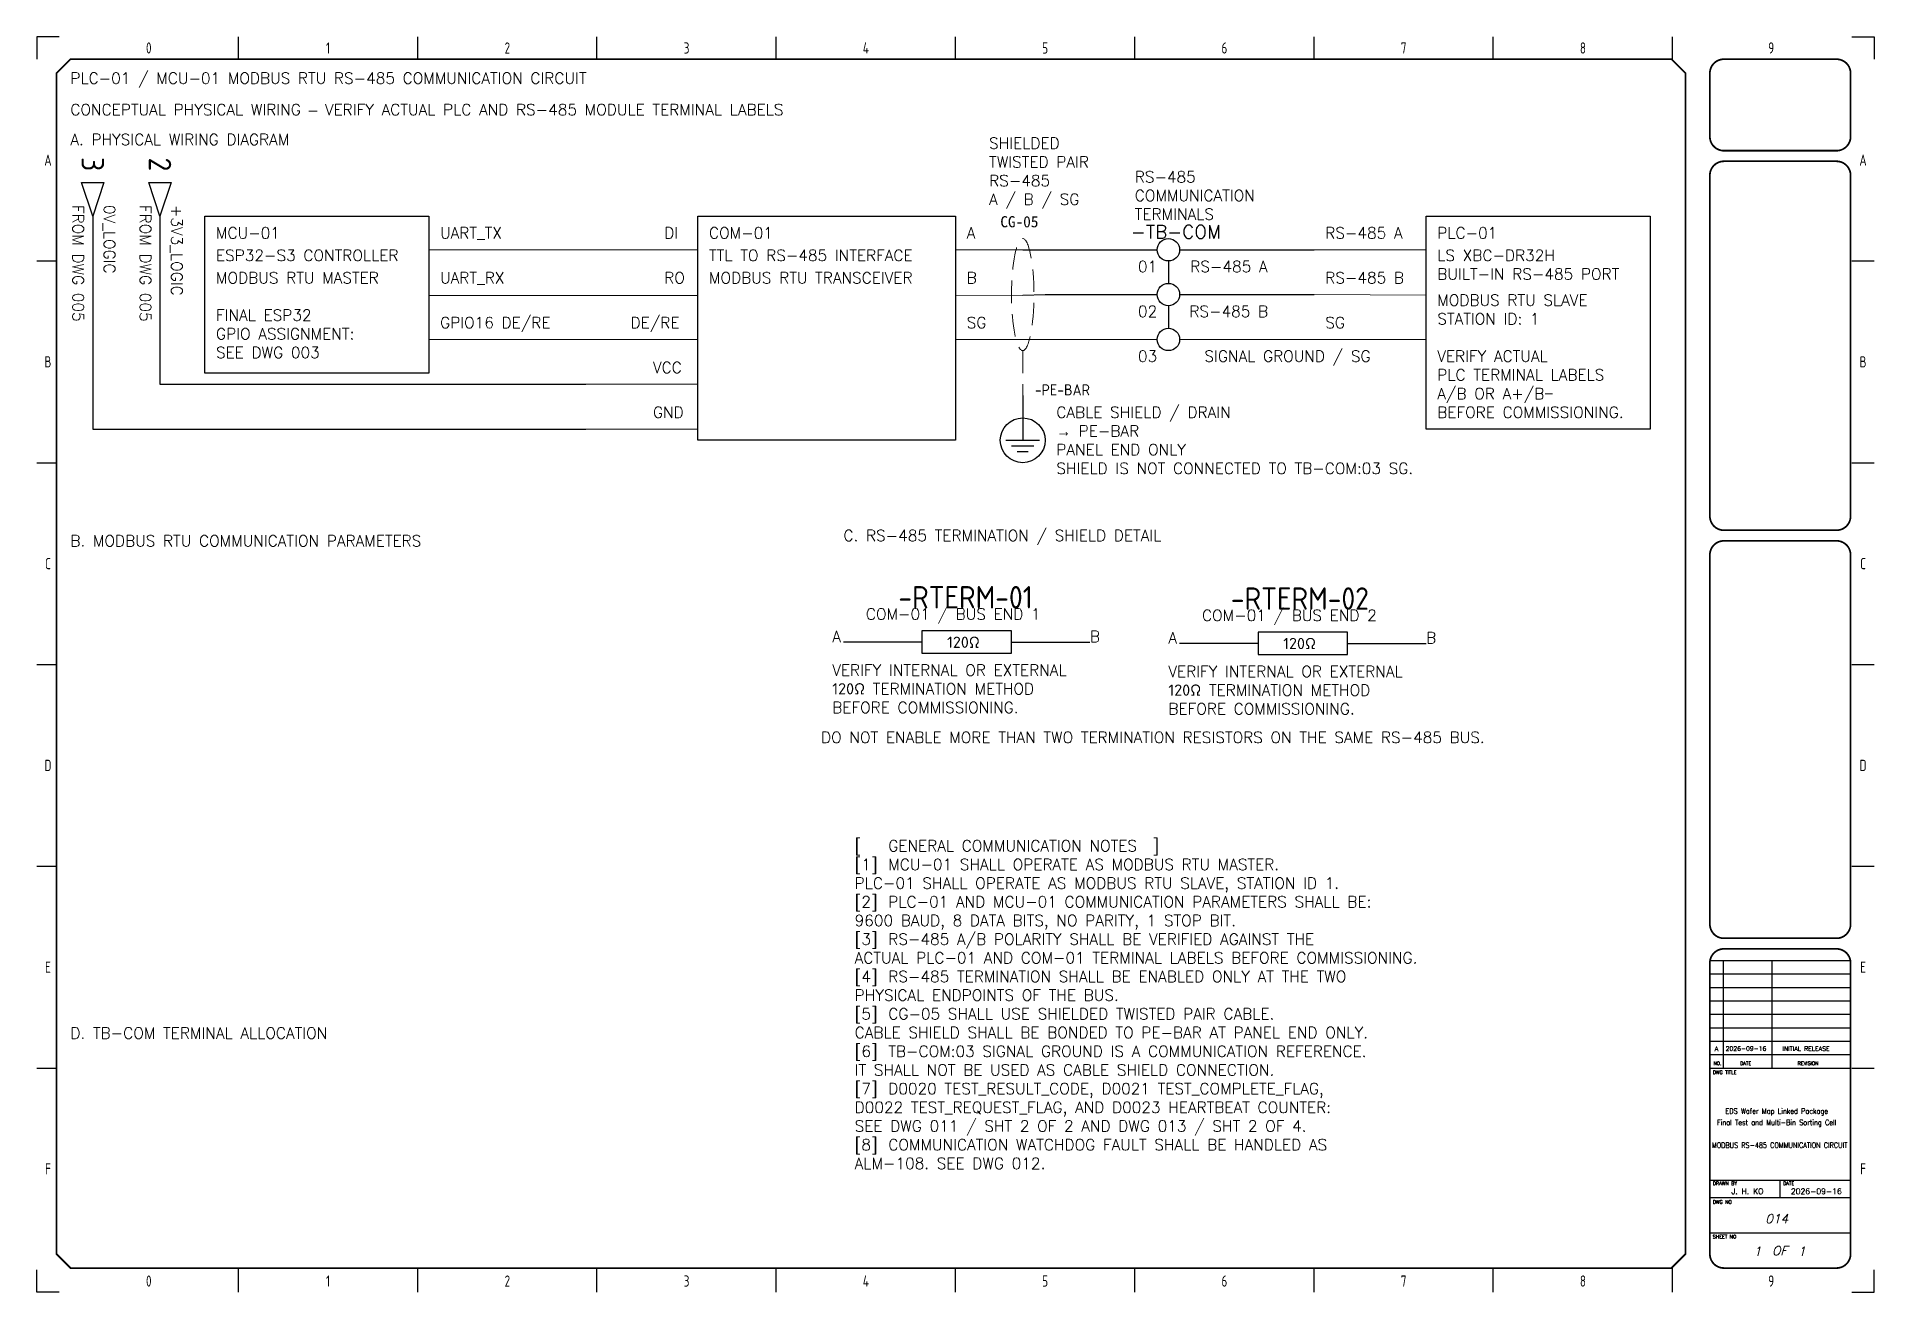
# Model space of a CAD drawing. Extents: x 5 to 415, y 5 to 285.
import ezdxf
from ezdxf.enums import TextEntityAlignment as Align

# ---------------------------------------------------------------- set-up
doc = ezdxf.new("R2010")
doc.units = 0
doc.header["$LTSCALE"] = 10
doc.linetypes.add('DASHED', pattern=[0.75, 0.5, -0.25])
for name, color, linetype, lineweight in [('COM-DEVICE', 7, 'Continuous', 30), ('COM-NOTE', 8, 'Continuous', 13), ('COM-PARAM', 3, 'Continuous', 18), ('COM-TAG', 4, 'Continuous', 18), ('COM-TERMINAL', 7, 'Continuous', 25), ('COM-TERMINATION', 2, 'Continuous', 25), ('COM-TEXT', 9, 'Continuous', 18), ('COM-WIRE-RS485', 3, 'Continuous', 25), ('COM-WIRE-SG', 5, 'Continuous', 18), ('COM-WIRE-SHIELD', 3, 'DASHED', 18), ('COM-WIRE-TTL', 4, 'Continuous', 18), ('CTRL-CROSSREF', 4, 'Continuous', 18), ('CTRL-TEXT', 9, 'Continuous', 18)]:
    doc.layers.add(name, color=color, linetype=linetype, lineweight=lineweight)
for name, color, linetype in [('DESC', 7, 'Continuous'), ('POWER_0V', 8, 'Continuous'), ('POWER_3V3_LOGIC', 7, 'Continuous'), ('SYMS', 7, 'Continuous'), ('TAGFIXED', 7, 'Continuous'), ('TAGS', 4, 'Continuous'), ('TEXT_NOTE', 8, 'Continuous'), ('TEXT_TITLE', 7, 'Continuous'), ('TITLE', 7, 'Continuous'), ('Title blocks', 7, 'Continuous'), ('WIREREF_DEST', 52, 'Continuous'), ('XREF', 7, 'Continuous')]:
    doc.layers.add(name, color=color, linetype=linetype)
doc.styles.add('ISO8', font='ISO8.shx', dxfattribs={"width": 0.8})
doc.styles.add('ITALIC', font='ITALIC')
doc.styles.add('ROMANS', font='romans')
doc.styles.add('WD_IEC', font='ISOCP2.shx', dxfattribs={"width": 0.9, "height": 4})

# ---------------------------------------------------------------- blocks, each defined once
blk = doc.blocks.new('Title_blocks_A3')
at = {"layer": 'TITLE'}
for p, q in [((372.89, 276.86), (372.89, 259.33)), ((378.33, 79), (409.73, 79)), ((381.28, 79), (381.28, 55)), ((392.12, 79), (392.12, 55)), ((378.33, 76), (409.73, 76)), ((378.32, 73), (409.73, 73)), ((378.32, 70), (409.73, 70)), ((378.32, 67), (409.73, 67)), ((378.32, 64), (409.73, 64)), ((378.32, 61), (409.72, 61)), ((378.32, 58), (409.72, 58)), ((378.32, 55), (409.72, 55)), ((372.89, 13.53), (372.89, 37.81)), ((378.32, 30.02), (409.72, 30.02)), ((394.02, 26.1), (394.02, 30.02)), ((378.32, 26.1), (409.72, 26.1)), ((378.32, 18.24), (409.72, 18.24))]:
    blk.add_line(p, q, dxfattribs=at)
at = {"layer": 'TITLE', "const_width": 0.392}
blk.add_lwpolyline([(372.89, 13.53), (372.89, 276.86), (369.75, 280), (12.53, 280), (9.39, 276.86), (9.39, 13.53), (12.53, 10.39), (369.75, 10.39)], close=True, dxfattribs=at)
for points in [[(381.46, 280, 0.414214), (378.32, 276.86, 0.414214)], [(409.72, 276.86, 0.414214), (406.58, 280, 0.414214)], [(378.32, 262.73, 0.414214), (381.46, 259.59, 0.414214)], [(406.58, 259.59, 0.414214), (409.72, 262.73, 0.414214)], [(381.46, 257.23, 0.414214), (378.32, 254.09, 0.414214)], [(409.72, 254.09, 0.414214), (406.58, 257.23, 0.414214)], [(378.32, 178.08, 0.414214), (381.46, 174.94, 0.414214)], [(406.58, 174.94, 0.414214), (409.72, 178.08, 0.414214)], [(381.46, 172.58, 0.414214), (378.32, 169.44, 0.414214)], [(409.72, 169.44, 0.414214), (406.58, 172.58, 0.414214)], [(378.32, 87.08, 0.414214), (381.46, 83.94, 0.414214)], [(406.58, 83.94, 0.414214), (409.72, 87.08, 0.414214)], [(381.46, 81.58, 0.414214), (378.32, 78.44, 0.414214)], [(409.72, 78.44, 0.414214), (406.58, 81.58, 0.414214)], [(378.32, 13.53, 0.414214), (381.46, 10.39, 0.414214)], [(406.58, 10.39, 0.414214), (409.72, 13.53, 0.414214)]]:
    blk.add_lwpolyline(points, format="xyb", dxfattribs=at)
for points in [[(406.58, 280), (381.46, 280)], [(378.32, 276.86), (378.32, 262.73)], [(409.72, 276.86), (409.72, 262.73)], [(406.58, 259.59), (381.46, 259.59)], [(378.32, 254.09), (378.32, 178.08)], [(406.58, 257.23), (381.46, 257.23)], [(409.72, 254.09), (409.72, 178.08)], [(381.46, 174.94), (406.58, 174.94)], [(381.46, 172.58), (406.58, 172.58)], [(381.46, 83.94), (406.58, 83.94)], [(378.32, 78.44), (378.32, 13.53)], [(381.46, 81.58), (406.58, 81.58)], [(409.72, 78.44), (409.72, 13.53)], [(381.46, 10.39), (406.58, 10.39)]]:
    blk.add_lwpolyline(points, dxfattribs=at)
at = {"layer": 'TITLE', "color": 7, "const_width": 0.392}
for points in [[(378.32, 169.44), (378.32, 87.08)], [(409.72, 169.44), (409.72, 87.08)]]:
    blk.add_lwpolyline(points, dxfattribs=at)
at = {"layer": 'Title blocks', "color": 7}
for p, q in [((50, 280), (50, 285)), ((90, 280), (90, 285)), ((130, 280), (130, 285)), ((170, 280), (170, 285)), ((250, 280), (250, 285)), ((290, 280), (290, 285)), ((330, 280), (330, 285)), ((370, 280), (370, 285)), ((5, 235), (9.39, 235)), ((410, 235), (415, 235)), ((5, 190), (9.39, 190)), ((410, 190), (415, 190)), ((5, 100), (9.39, 100)), ((410, 100), (415, 100)), ((5, 55), (9.39, 55)), ((410, 55), (415, 55)), ((50, 5), (50, 10.39)), ((90, 5), (90, 10.39)), ((130, 5), (130, 10.39)), ((170, 5), (170, 10.39)), ((250, 5), (250, 10.39)), ((290, 5), (290, 10.39)), ((330, 5), (330, 10.39)), ((370, 5), (370, 10.64))]:
    blk.add_line(p, q, dxfattribs=at)
at = {"layer": 'Title blocks', "color": 2}
for p, q in [((210, 280), (210, 285)), ((5, 145), (9.39, 145)), ((410, 145), (415, 145)), ((210, 5), (210, 10.39))]:
    blk.add_line(p, q, dxfattribs=at)
at = {"layer": 'Title blocks'}
for points in [[(10, 285), (5, 285), (5, 280)], [(410, 285), (415, 285), (415, 280)], [(10, 5), (5, 5), (5, 10)], [(410, 5), (415, 5), (415, 10)]]:
    blk.add_lwpolyline(points, dxfattribs=at)
at = {"layer": 'TITLE', "color": 1, "style": 'ROMANS'}
for s, p in [('DWG TITLE', (378.97, 53.64)), ('DRAWN BY', (378.97, 28.91)), ('DATE', (394.67, 28.91)), ('DWG NO', (378.97, 24.72)), ('SHEET NO', (378.97, 17))]:
    blk.add_text(s, height=0.785, dxfattribs=at).set_placement(p)
at = {"layer": 'TITLE', "color": 1}
for s, height, style, p in [('NO.', 0.785, 'ROMANS', (380.02, 56.04)), ('DATE', 0.785, 'ROMANS', (386.32, 56.04)), ('REVISION', 0.785, 'ROMANS', (400.23, 56.04)), ('OF', 2, 'ITALIC', (393.89, 14.25))]:
    blk.add_text(s, height=height, dxfattribs=dict(at, style=style)).set_placement(p, align=Align.MIDDLE)
at = {"layer": 'TITLE', "color": 1, "style": 'ROMANS', "width": 0.8}
for tag, p in [('TITLE#1', (393.23, 44.81)), ('TITLE#2', (393.23, 42.27)), ('TITLE#3', (393.23, 39.73)), ('TITLE#4', (393.23, 37.18))]:
    blk.add_attdef(tag, text='', height=1.2, dxfattribs=at).set_placement(p, align=Align.CENTER)
at = {"layer": 'TITLE', "color": 1}
for tag, p, height, style in [('DRAWNBY', (383.14, 26.88), 1.25, 'ROMANS'), ('DATE', (396.4, 26.88), 1.25, 'ROMANS'), ('SHTS', (397.95, 13.15), 2, 'ITALIC')]:
    blk.add_attdef(tag, p, '', height=height, dxfattribs=dict(at, style=style))
at = {"layer": 'TITLE', "color": 1, "style": 'ITALIC'}
blk.add_attdef('DWG#', text='', height=2, dxfattribs=at).set_placement((393.23, 20.38), align=Align.CENTER)
blk.add_attdef('SH#', text='', height=2, dxfattribs=at).set_placement((389.77, 13.15), align=Align.RIGHT)
at = {"layer": 'TITLE', "color": 7, "flags": 9}
blk.add_attdef('WD_TB', (381.46, 10.39), '', height=1.57, dxfattribs=at)
at = {"layer": 'Title blocks', "style": 'ISO8', "width": 0.8}
for s, p in [('0', (30, 282.5)), ('1', (70, 282.5)), ('2', (110, 282.5)), ('3', (150, 282.5)), ('4', (190, 282.5)), ('5', (230, 282.5)), ('6', (270, 282.5)), ('7', (310, 282.5)), ('8', (350, 282.5)), ('9', (392, 282.5)), ('A', (7.5, 257.5)), ('A', (412.5, 257.5)), ('B', (7.5, 212.5)), ('B', (412.5, 212.5)), ('C', (7.5, 167.5)), ('C', (412.5, 167.5)), ('D', (7.5, 122.5)), ('D', (412.5, 122.5)), ('E', (7.5, 77.5)), ('E', (412.5, 77.5)), ('F', (7.5, 32.5)), ('F', (412.5, 32.5)), ('0', (30, 7.5)), ('1', (70, 7.5)), ('2', (110, 7.5)), ('3', (150, 7.5)), ('4', (190, 7.5)), ('5', (230, 7.5)), ('6', (270, 7.5)), ('7', (310, 7.5)), ('8', (350, 7.5)), ('9', (392, 7.5))]:
    blk.add_text(s, height=2.5, dxfattribs=at).set_placement(p, align=Align.MIDDLE)
blk = doc.blocks.new('HA1D3')
blk.add_lwpolyline([(0, 0), (-3.75, -1.25), (-3.75, 1.25)], close=True)
at = {"style": 'WD_IEC', "flags": 1}
blk.add_attdef('SIGCODE', text='', height=1, dxfattribs=at).set_placement((-2.5, 1.8), align=Align.RIGHT)
at = {"style": 'WD_IEC'}
for tag, p, height, flags in [('WIRENO', (1.25, 1), 2.5, 8), ('X1TERM01', (0, 0), 0.32, 1)]:
    blk.add_attdef(tag, p, '', height=height, dxfattribs=dict(at, flags=flags))
blk.add_attdef('XREF', text='', height=2.5, dxfattribs=at).set_placement((-5, 0), align=Align.MIDDLE_RIGHT)
blk.add_attdef('DESC1', text='', height=2.5, dxfattribs=at).set_placement((1.25, -1), align=Align.TOP_LEFT)
blk = doc.blocks.new('VT0002')
blk.add_circle((0, 0), 1.25)
at = {"style": 'WD_IEC', "flags": 1}
for tag, p, height in [('ASSYCODE', (2.75, 10.75), 1), ('CATDESC', (2.75, 9.25), 1), ('MFG', (2.75, 7.25), 1.5), ('CAT', (2.75, 4.75), 1.5), ('X2PIN01', (0, 2.25), 0.25), ('X2TERMDESC01', (0, 1.75), 0.4), ('X4PIN01', (-1.25, 1), 0.25), ('X4TERM01', (-1.25, 0), 0.25), ('X4TERMDESC01', (-1.25, 0.5), 0.4), ('STRIPSEQ', (0, 0), 0.025), ('X2TERM01', (0, 1.25), 0.25), ('X8PIN01', (0, -0.25), 0.25), ('X1PIN01', (1.25, 1), 0.25), ('X1TERM01', (1.25, 0), 0.25), ('X1TERMDESC01', (1.25, 0.5), 0.4), ('LINKTERM', (0, -0.04), 0.025), ('X8TERM01', (0, -1.25), 0.25), ('X8TERMDESC01', (0, -0.75), 0.4)]:
    blk.add_attdef(tag, p, '', height=height, dxfattribs=at)
at = {"style": 'WD_IEC'}
for tag, p in [('INST', (-2.25, 6.5)), ('LOC', (-2.25, 3.5)), ('DESC1', (-2.25, -6.25)), ('DESC2', (-2.25, -9.25)), ('DESC3', (-2.25, -12.25))]:
    blk.add_attdef(tag, text='', height=2.5, dxfattribs=at).set_placement(p, align=Align.RIGHT)
at = {"style": 'WD_IEC', "flags": 8}
for tag, height, p in [('TAGSTRIP', 2.5, (-2.25, 0.5)), ('TERM01', 2, (-2.25, -3.25))]:
    blk.add_attdef(tag, text='', height=height, dxfattribs=at).set_placement(p, align=Align.RIGHT)
blk = doc.blocks.new('HRE1B')
for p, q in [((-5, 0), (-10, 0)), ((5, 0), (10, 0))]:
    blk.add_line(p, q)
blk.add_lwpolyline([(-5, -1.25), (5, -1.25), (5, 1.25), (-5, 1.25)], close=True)
at = {"style": 'WD_IEC'}
for tag, p in [('INST', (-7.5, 11.12)), ('LOC', (-7.5, 7.62)), ('TAG1', (-7.5, 4.12)), ('DESC1', (-7.5, -7.25)), ('DESC2', (-7.5, -10.75)), ('DESC3', (-7.5, -14.25))]:
    blk.add_attdef(tag, text='', height=2.5, dxfattribs=at).set_placement(p, align=Align.RIGHT)
for tag, p, height, flags in [('MFG', (7.42, 12.12), 1.5, 9), ('CAT', (7.42, 9.62), 1.5, 9), ('TERM01', (-10, 1), 2, 8), ('X4TERM01', (-10, 0), 0.32, 1), ('X1TERM02', (10, 0), 0.32, 1), ('ASSYCODE', (6, -2.75), 1, 1), ('FAMILY', (6, -4.25), 1, 1), ('CATDESC', (6, -5.75), 1, 1)]:
    blk.add_attdef(tag, p, '', height=height, dxfattribs=dict(at, flags=flags))
blk.add_attdef('RATING1', (-2.58, 4.12), '', height=2.5, dxfattribs=at)
at = {"style": 'WD_IEC', "flags": 8}
blk.add_attdef('TERM02', text='', height=2, dxfattribs=at).set_placement((10, 1), align=Align.RIGHT)
blk = doc.blocks.new('VGND4')
for p, q in [((0, 0), (0, -10)), ((-3.75, -10), (3.75, -10)), ((-2.5, -11.25), (2.5, -11.25)), ((-1.25, -12.5), (1.25, -12.5))]:
    blk.add_line(p, q)
blk.add_circle((0, -10), 5)
at = {"style": 'WD_IEC'}
for tag, p in [('INST', (-5.25, 2.75)), ('LOC', (-5.25, -0.75)), ('TAG1', (-5.25, -4.25))]:
    blk.add_attdef(tag, text='', height=2.5, dxfattribs=at).set_placement(p, align=Align.RIGHT)
at = {"style": 'WD_IEC', "flags": 1}
blk.add_attdef('X2TERM01', (0, 0), '', height=0.32, dxfattribs=at)

msp = doc.modelspace()

# ---------------------------------------------------------------- linework, layer by layer
at = {"layer": 'COM-DEVICE'}
for points in [[(42.5, 245), (92.5, 245), (92.5, 210), (42.5, 210)], [(152.5, 245), (210, 245), (210, 195), (152.5, 195)], [(315, 245), (365, 245), (365, 197.5), (315, 197.5)]]:
    msp.add_lwpolyline(points, close=True, dxfattribs=at)
at = {"layer": 'COM-TAG'}
for p, q in [((92.5, 237.5), (117.5, 237.5)), ((127.5, 237.5), (152.5, 237.5)), ((210, 237.5), (225, 237.5)), ((290, 237.5), (315, 237.5)), ((92.5, 227.28), (117.5, 227.28)), ((127.5, 227.28), (152.5, 227.28)), ((210, 227.28), (225, 227.39)), ((290, 227.5), (315, 227.39)), ((92.5, 217.5), (117.5, 217.5)), ((127.5, 217.5), (152.5, 217.5)), ((210, 217.5), (225, 217.5)), ((290, 217.5), (315, 217.5)), ((127.5, 207.5), (152.5, 207.5)), ((127.5, 197.5), (152.5, 197.5))]:
    msp.add_line(p, q, dxfattribs=at)
at = {"layer": 'COM-TERMINAL'}
for p, q in [((257.5, 235), (257.5, 230)), ((257.5, 225), (257.5, 220))]:
    msp.add_line(p, q, dxfattribs=at)
at = {"layer": 'COM-TERMINATION'}
for p, q in [((192.5, 150), (185, 150)), ((232.5, 150), (240, 150)), ((267.5, 149.71), (260, 149.71)), ((307.5, 149.71), (315, 149.71))]:
    msp.add_line(p, q, dxfattribs=at)
at = {"layer": 'COM-WIRE-RS485'}
for p, q in [((225, 237.5), (230, 237.5)), ((230, 237.5), (255, 237.5)), ((260, 237.5), (290, 237.5)), ((225, 227.39), (230, 227.5)), ((230, 227.5), (255, 227.5)), ((260, 227.5), (290, 227.5))]:
    msp.add_line(p, q, dxfattribs=at)
at = {"layer": 'COM-WIRE-SG'}
for p, q in [((225, 217.5), (230, 217.5)), ((230, 217.5), (255, 217.5)), ((260, 217.5), (290, 217.5))]:
    msp.add_line(p, q, dxfattribs=at)
at = {"layer": 'COM-WIRE-SHIELD'}
msp.add_line((225, 215), (225, 205), dxfattribs=at)
msp.add_ellipse((225, 227.5), major_axis=(0, 12.5), ratio=0.2, dxfattribs=at)
at = {"layer": 'COM-WIRE-TTL'}
for p, q in [((117.5, 237.5), (127.5, 237.5)), ((117.5, 227.28), (127.5, 227.28)), ((117.5, 217.5), (127.5, 217.5))]:
    msp.add_line(p, q, dxfattribs=at)
at = {"layer": 'POWER_0V'}
for p, q in [((17.5, 245), (17.5, 197.5)), ((17.5, 197.5), (127.5, 197.5))]:
    msp.add_line(p, q, dxfattribs=at)
at = {"layer": 'POWER_3V3_LOGIC'}
for p, q in [((32.5, 245), (32.5, 207.5)), ((32.5, 207.5), (127.5, 207.5))]:
    msp.add_line(p, q, dxfattribs=at)

# ---------------------------------------------------------------- block references
at = {"layer": 'COM-TERMINAL'}
ref = msp.add_blockref('VT0002', (257.5, 237.5), dxfattribs=dict(at, xscale=2, yscale=2, zscale=2))
ref.add_attrib('DESC1', 'RS-485 A', dxfattribs={"layer": 'COM-TEXT', "height": 2.5, "style": 'ROMANS'}).set_placement((279.64, 235), align=Align.TOP_RIGHT)
ref.add_attrib('TERM01', '01', dxfattribs={"layer": 'COM-TAG', "height": 2.5, "style": 'ROMANS', "flags": 8}).set_placement((255, 232.5), align=Align.RIGHT)
ref.add_attrib('TAGSTRIP', '-TB-COM', dxfattribs={"layer": 'COM-TAG', "height": 3, "style": 'ROMANS', "flags": 8}).set_placement((269.21, 243), align=Align.TOP_RIGHT)
ref = msp.add_blockref('VT0002', (257.5, 227.5), dxfattribs=dict(at, xscale=2, yscale=2, zscale=2))
ref.add_attrib('DESC1', 'RS-485 B', dxfattribs={"layer": 'COM-TEXT', "height": 2.5, "style": 'ROMANS'}).set_placement((279.76, 225), align=Align.TOP_RIGHT)
ref.add_attrib('TERM01', '02', dxfattribs={"layer": 'COM-TAG', "height": 2.5, "style": 'ROMANS', "flags": 8}).set_placement((255, 222.5), align=Align.RIGHT)
ref = msp.add_blockref('VT0002', (257.5, 217.5), dxfattribs=dict(at, xscale=2, yscale=2, zscale=2))
ref.add_attrib('DESC1', 'SIGNAL GROUND / SG', dxfattribs={"layer": 'COM-TEXT', "height": 2.5, "style": 'ROMANS'}).set_placement((302.62, 215), align=Align.TOP_RIGHT)
ref.add_attrib('TERM01', '03', dxfattribs={"layer": 'COM-TAG', "height": 2.5, "style": 'ROMANS', "flags": 8}).set_placement((255, 212.5), align=Align.RIGHT)
at = {"layer": 'COM-TERMINATION'}
ref = msp.add_blockref('HRE1B', (212.5, 150), dxfattribs=dict(at, xscale=2, yscale=2, zscale=2))
ref.add_attrib('TAG1F', '-RTERM-01', dxfattribs={"layer": 'TAGFIXED', "height": 5, "style": 'WD_IEC'}).set_placement((227.25, 157.5), align=Align.RIGHT)
ref = msp.add_blockref('HRE1B', (287.5, 149.71), dxfattribs=dict(at, xscale=2, yscale=2, zscale=2))
ref.add_attrib('TAG1F', '-RTERM-02', dxfattribs={"layer": 'TAGFIXED', "height": 5, "style": 'WD_IEC'}).set_placement((302.25, 157.21), align=Align.RIGHT)
at = {"layer": 'SYMS'}
ref = msp.add_blockref('Title_blocks_A3', (0, 0), dxfattribs=at)
ref.add_attrib('TITLE#1', 'EDS Wafer Map Linked Package', dxfattribs={"layer": 'TITLE', "color": 1, "height": 1.2, "style": 'ROMANS', "width": 0.8}).set_placement((393.23, 44.81), align=Align.CENTER)
ref.add_attrib('DATE', '2026-09-16', (396.4, 26.88), dxfattribs={"layer": 'TITLE', "color": 1, "height": 1.25, "style": 'ROMANS'})
ref.add_attrib('DRAWNBY', 'J. H. KO', (383.14, 26.88), dxfattribs={"layer": 'TITLE', "color": 1, "height": 1.25, "style": 'ROMANS'})
ref.add_attrib('SH#', '1', dxfattribs={"layer": 'TITLE', "color": 1, "height": 2, "style": 'ITALIC'}).set_placement((389.77, 13.15), align=Align.RIGHT)
ref.add_attrib('TITLE#2', 'Final Test and Multi-Bin Sorting Cell', dxfattribs={"layer": 'TITLE', "color": 1, "height": 1.2, "style": 'ROMANS', "width": 0.8}).set_placement((393.23, 42.27), align=Align.CENTER)
ref.add_attrib('TITLE#4', 'MODBUS RS-485 COMMUNICATION CIRCUIT', dxfattribs={"layer": 'TITLE', "color": 1, "height": 1.2, "style": 'ROMANS', "width": 0.75}).set_placement((393.89, 37.18), align=Align.CENTER)
ref.add_attrib('DWG#', '014', dxfattribs={"layer": 'TITLE', "color": 1, "height": 2, "style": 'ITALIC'}).set_placement((393.23, 20.38), align=Align.CENTER)
ref.add_attrib('SHTS', '1', (397.95, 13.15), dxfattribs={"layer": 'TITLE', "color": 1, "height": 2, "style": 'ITALIC'})
ref = msp.add_blockref('HA1D3', (17.5, 245), dxfattribs=dict(at, xscale=2, yscale=2, zscale=2, rotation=270))
ref.add_attrib('WIRENO', '0V_LOGIC', dxfattribs={"layer": 'WIREREF_DEST', "height": 2.5, "rotation": 270, "style": 'ROMANS', "flags": 8}).set_placement((22.5, 247.5), align=Align.TOP_LEFT)
ref.add_attrib('DESC1', 'FROM DWG 005', dxfattribs={"layer": 'DESC', "height": 2.5, "rotation": 270, "style": 'ROMANS'}).set_placement((15.5, 247.5), align=Align.TOP_LEFT)
ref.add_attrib('XREF', '3', dxfattribs={"layer": 'XREF', "height": 5, "rotation": 270, "style": 'WD_IEC'}).set_placement((17.5, 255), align=Align.MIDDLE_RIGHT)
ref = msp.add_blockref('HA1D3', (32.5, 245), dxfattribs=dict(at, xscale=2, yscale=2, zscale=2, rotation=270))
ref.add_attrib('WIRENO', '+3V3_LOGIC', dxfattribs={"layer": 'WIREREF_DEST', "height": 2.5, "rotation": 270, "style": 'ROMANS', "flags": 8}).set_placement((37.5, 247.5), align=Align.TOP_LEFT)
ref.add_attrib('DESC1', 'FROM DWG 005', dxfattribs={"layer": 'DESC', "height": 2.5, "rotation": 270, "style": 'ROMANS'}).set_placement((30.5, 247.5), align=Align.TOP_LEFT)
ref.add_attrib('XREF', '2', dxfattribs={"layer": 'XREF', "height": 5, "rotation": 270, "style": 'WD_IEC'}).set_placement((32.5, 255), align=Align.MIDDLE_RIGHT)
ref = msp.add_blockref('VGND4', (225, 205), dxfattribs=at)
ref.add_attrib('TAG1', '-PE-BAR', dxfattribs={"layer": 'TAGS', "height": 2.5, "style": 'WD_IEC'}).set_placement((240, 205), align=Align.RIGHT)

# ---------------------------------------------------------------- texts
at = {"layer": 'COM-NOTE', "char_height": 2.5, "attachment_point": 1}
for s, insert, width in [('{\\Fromans|c0;VERIFY ACTUAL\\Fromans|c129;\\P\\Fromans|c0;PLC TERMINAL LABELS^JA/B OR A+/B\\fArial|b0|i0|c0|p34;−\\Fromans|c129;\\P\\Fromans|c0;BEFORE COMMISSIONING.}', (317.5, 215), 84.875), ('{\\Fromans|c0;CABLE SHIELD / DRAIN^J\\fGulim|b0|i0|c129|p50;→\\Fromans|c129; \\Fromans|c0;PE-BAR^JPANEL END ONLY\\Fromans|c129;\\PSHIELD IS NOT CONNECTED TO TB-COM:03 SG.}', (232.5, 202.5), 94.4769), ('{\\Fromans|c0;VERIFY INTERNAL OR EXTERNAL^J120Ω TERMINATION METHOD^JBEFORE COMMISSIONING.}', (182.5, 145), 62.4129), ('{\\Fromans|c0;VERIFY INTERNAL OR EXTERNAL^J120Ω TERMINATION METHOD^JBEFORE COMMISSIONING.}', (257.5, 144.71), 60.6407), ('{\\Fromans|c0;DO NOT ENABLE MORE THAN TWO TERMINATION RESISTORS\\Fromans|c129; \\Fromans|c0;ON THE SAME RS-485 BUS.}', (180, 130), 175.3279)]:
    msp.add_mtext(s, dxfattribs=dict(at, insert=insert, width=width))
at = {"layer": 'COM-PARAM', "char_height": 2.5, "attachment_point": 1, "style": 'ROMANS'}
for s, width, heights, insert in [('MODBUS RTU MASTER', 46.354, [3.8], (45, 232.5)), ('MODBUS RTU TRANSCEIVER', 55.2229, [3.19], (155, 232.5)), ('MODBUS RTU SLAVE\\PSTATION ID: 1', 41.7479, [6.95], (317.5, 227.5))]:
    msp.add_mtext_dynamic_manual_height_columns(s, width=width, gutter_width=12.5, heights=heights, dxfattribs=dict(at, insert=insert))
at = {"layer": 'COM-TAG', "char_height": 2.5, "attachment_point": 1, "style": 'ROMANS'}
for s, insert in [('MCU-01', (45, 242.5)), ('COM-01', (155, 242.5)), ('PLC-01', (317.5, 242.5))]:
    msp.add_mtext_dynamic_manual_height_columns(s, width=17.5, gutter_width=12.5, heights=[0], dxfattribs=dict(at, insert=insert))
at = {"layer": 'COM-TAG', "char_height": 2.5, "attachment_point": 1}
for s, width, insert in [('CG-05', 5, (220, 245)), ('{\\Fromans|c129;A}', 7.5, (182.5, 152.5)), ('{\\Fromans|c129;B}', 7.5, (240, 152.5)), ('{\\Fromans|c129;A}', 7.5, (257.5, 152.21)), ('{\\Fromans|c129;B}', 7.5, (315, 152.21)), ('{\\Fromans|c129;120Ω}', 7.5, (208.11, 151.21)), ('{\\Fromans|c129;120Ω}', 7.5, (283.11, 150.93))]:
    msp.add_mtext_dynamic_manual_height_columns(s, width=width, gutter_width=12.5, heights=[0], dxfattribs=dict(at, insert=insert))
at = {"layer": 'COM-TEXT', "char_height": 2.5, "attachment_point": 1}
for s, insert, width in [('{\\Fromans|c0;A. \\Fromans|c129;PHYSICAL\\Fromans|c0; \\Fromans|c129;WIRING DIAGRAM}', (12.5, 263.33), 58.1875), ('{\\Fromans|c0;SHIELDED\\Fromans|c129;\\P\\Fromans|c0;TWISTED PAIR\\PRS-485\\Fromans|c129;\\P\\Fromans|c0;A / B / SG}', (217.5, 262.5), 30.4736), ('{\\Fromans|c129;B. \\Fromans|c0;MODBUS RTU COMMUNICATION PARAMETERS}', (12.5, 173.81), 100.8165), ('{\\Fromans|c0;C. RS-485 TERMINATION / SHIELD DETAIL}', (185, 175), 91), ('{\\Fromans|c129;D. TB-COM TERMINAL ALLOCATION}', (12.5, 64.05), 100.8165)]:
    msp.add_mtext(s, dxfattribs=dict(at, insert=insert, width=width))
for s, width, heights, insert in [('{\\Fromans|c0;RS-485\\Fromans|c129;\\P\\Fromans|c0;COMMUNICATION\\Fromans|c129;\\P\\Fromans|c0;TERMINALS}', 31.3569, [11.83], (250, 255)), ('{\\Fromans|c129;COM-01 / BUS END 1}', 54.894, [3.77], (190, 157.5)), ('{\\Fromans|c129;COM-01 / BUS END 2}', 54.894, [3.77], (265, 157.21))]:
    msp.add_mtext_dynamic_manual_height_columns(s, width=width, gutter_width=12.5, heights=heights, dxfattribs=dict(at, insert=insert))
at = {"layer": 'CTRL-CROSSREF', "insert": (45, 224.17), "char_height": 2.5, "width": 68.25, "attachment_point": 1}
msp.add_mtext('{\\Fromans|c0;FINAL ESP32\\Fromans|c129;\\P\\Fromans|c0;GPIO ASSIGNMENT:^JSEE DWG 003}', dxfattribs=at)
at = {"layer": 'CTRL-TEXT', "insert": (12.5, 277), "char_height": 2.5, "width": 135.2832, "attachment_point": 1}
msp.add_mtext('{\\Fromans|c0;PLC-01 / MCU-01 MODBUS RTU RS-485 COMMUNICATION CIRCUIT}', dxfattribs=at)
at = {"layer": 'CTRL-TEXT', "char_height": 2.5, "attachment_point": 1, "style": 'ROMANS'}
for s, width, heights, insert in [('UART_TX', 47.1112, [4.53], (95, 242.5)), ('DI', 47.1112, [4.53], (145, 242.5)), ('A', 47.1112, [4.53], (212.5, 242.5)), ('RS-485 A', 47.1112, [4.53], (292.5, 242.5)), ('ESP32-S3 CONTROLLER', 47.1112, [4.53], (45, 237.5)), ('TTL TO RS-485 INTERFACE', 60.5673, [4.22], (155, 237.5)), ('LS XBC-DR32H\\PBUILT-IN RS-485 PORT', 48.0325, [7.35], (317.5, 237.5)), ('UART_RX', 47.1112, [4.53], (95, 232.5)), ('RO', 47.1112, [4.53], (145, 232.5)), ('B', 47.1112, [4.53], (212.5, 232.5)), ('RS-485 B', 47.1112, [4.53], (292.5, 232.5)), ('GPIO16 DE/RE', 47.1112, [4.53], (95, 222.5)), ('DE/RE', 47.1112, [4.53], (137.5, 222.5)), ('SG', 47.1112, [4.53], (212.5, 222.5)), ('SG', 47.1112, [4.53], (292.5, 222.5)), ('VCC', 47.1112, [4.53], (142.5, 212.5)), ('GND', 47.1112, [4.53], (142.5, 202.5))]:
    msp.add_mtext_dynamic_manual_height_columns(s, width=width, gutter_width=12.5, heights=heights, dxfattribs=dict(at, insert=insert))
at = {"layer": 'TEXT_NOTE', "insert": (12.5, 270), "char_height": 2.5, "width": 204.3083, "attachment_point": 1}
msp.add_mtext('{\\Fromans|c0;CONCEPTUAL PHYSICAL WIRING \\fArial|b0|i0|c0|p34;–\\Fromans|c0; VERIFY ACTUAL PLC AND RS-485 MODULE TERMINAL LABELS}', dxfattribs=at)
at = {"layer": 'TEXT_TITLE', "insert": (185, 105.83), "char_height": 2.5, "width": 164.5, "attachment_point": 1}
msp.add_mtext('\\pxi-3,l4,a0.52,t4;{\\Fromans|c129;[^IGENERAL COMMUNICATION NOTES  ]\\P\\Fromans|c0;[1]^IMCU-01 SHALL OPERATE AS MODBUS RTU MASTER.\\Fromans|c129;^J\\Fromans|c0;PLC-01 SHALL OPERATE AS MODBUS RTU SLAVE, STATION ID 1.\\Fromans|c129;\\P\\Fromans|c0;[2]^IPLC-01 AND MCU-01 COMMUNICATION PARAMETERS SHALL BE:\\Fromans|c129;^J\\Fromans|c0;9600 BAUD, 8 DATA BITS, NO PARITY, 1 STOP BIT.\\Fromans|c129;\\P\\Fromans|c0;[3]^IRS-485 A/B POLARITY SHALL BE VERIFIED AGAINST THE\\Fromans|c129;^J\\Fromans|c0;ACTUAL PLC-01 AND COM-01 TERMINAL LABELS BEFORE COMMISSIONING.\\Fromans|c129;\\P\\Fromans|c0;[4]^IRS-485 TERMINATION SHALL BE ENABLED ONLY AT THE TWO\\Fromans|c129;^J\\Fromans|c0;PHYSICAL ENDPOINTS OF THE BUS.\\Fromans|c129;\\P\\Fromans|c0;[5]^ICG-05 SHALL USE SHIELDED TWISTED PAIR CABLE.\\Fromans|c129;^J\\Fromans|c0;CABLE SHIELD SHALL BE BONDED TO PE-BAR AT PANEL END ONLY.\\Fromans|c129;\\P\\Fromans|c0;[6]^ITB-COM:03 SIGNAL GROUND IS A COMMUNICATION REFERENCE.\\Fromans|c129;^J\\Fromans|c0;IT SHALL NOT BE USED AS CABLE SHIELD CONNECTION.\\Fromans|c129;\\P\\Fromans|c0;[7]^ID0020 TEST_RESULT_CODE, D0021 TEST_COMPLETE_FLAG,\\Fromans|c129;^J\\Fromans|c0;D0022 TEST_REQUEST_FLAG, AND D0023 HEARTBEAT COUNTER:\\Fromans|c129;^J\\Fromans|c0;SEE DWG 011 / SHT 2 OF 2 AND DWG 013 / SHT 2 OF 4.\\Fromans|c129;\\P\\Fromans|c0;[8]^ICOMMUNICATION WATCHDOG FAULT SHALL BE HANDLED AS\\Fromans|c129;^J\\Fromans|c0;ALM-108. SEE DWG 012.}', dxfattribs=at)
at = {"layer": 'TEXT_TITLE', "char_height": 1, "attachment_point": 1}
for s, width, heights, insert in [('{\\Fromans|c0;A}', 0.7655, [0], (379.42, 59.78)), ('{\\Fromans|c129;2026-09-16}', 0.7655, [0], (381.85, 59.84)), ('{\\Fromans|c129;INITIAL RELEASE}', 12.6659, [1.71], (394.5, 59.82))]:
    msp.add_mtext_dynamic_manual_height_columns(s, width=width, gutter_width=12.5, heights=heights, dxfattribs=dict(at, insert=insert))

doc.saveas('drawing.dxf')
